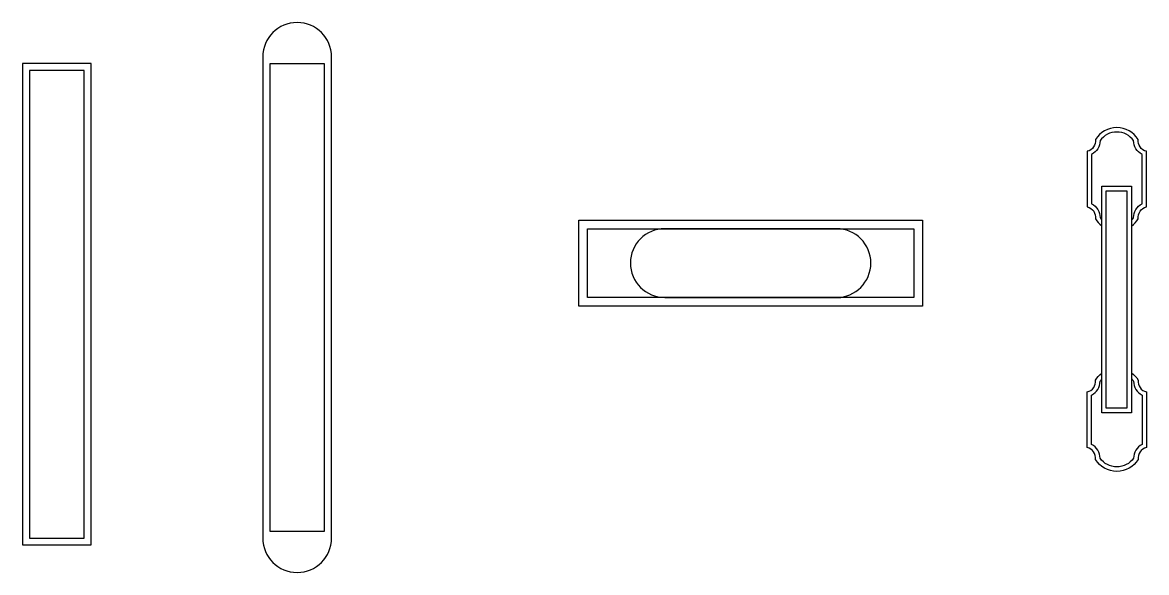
# Model space of a CAD drawing. Header units: inches. Extents: x 144 to 472, y 31 to 191.
import ezdxf

# ---------------------------------------------------------------- set-up
doc = ezdxf.new("R2010")
doc.units = ezdxf.units.IN
doc.header["$MEASUREMENT"] = 0

# ---------------------------------------------------------------- blocks, each defined once
blk = doc.blocks.new('202603062105', base_point=(81.76, 110.72))
at = {"color": 2}
for points in [[(71.76, 180.72), (71.76, 40.72)], [(91.76, 40.72), (91.76, 180.72)]]:
    blk.add_lwpolyline(points, dxfattribs=at)
blk.add_lwpolyline([(73.76, 42.72), (89.76, 42.72), (89.76, 178.72), (73.76, 178.72)], close=True, dxfattribs=at)
for centre, start, end in [((81.76, 180.72), 0, 180), ((81.76, 40.72), 180, 0)]:
    blk.add_arc(centre, 10, start, end, dxfattribs=at)
blk = doc.blocks.new('202603062104', base_point=(81.76, 110.72))
at = {"color": 2}
for points in [[(71.76, 40.72), (91.76, 40.72), (91.76, 180.72), (71.76, 180.72)], [(73.76, 42.72), (89.76, 42.72), (89.76, 178.72), (73.76, 178.72)]]:
    blk.add_lwpolyline(points, close=True, dxfattribs=at)
blk = doc.blocks.new('雷神工具箱暗拉手')
at = {"ltscale": 133.333333}
blk.add_lwpolyline([(50, 12.5), (50, -12.5), (-50, -12.5), (-50, 12.5)], close=True, dxfattribs=at)
at = {"color": 250, "ltscale": 133.333333}
blk.add_lwpolyline([(47.5, 10), (47.5, -10), (-47.5, -10), (-47.5, 10)], close=True, dxfattribs=at)
at = {"color": 8, "ltscale": 133.333333}
blk.add_lwpolyline([(25, -10, 1), (25, 10), (-25, 10, 1), (-25, -10), (26.29, -10)], format="xyb", dxfattribs=at)
blk = doc.blocks.new('雷神插件拉手1')
for points in [[(4.32, 21.34, 0.099604), (6.29, 23.44, -0.389378), (8.71, 26.9), (8.71, 43.1, -0.389378), (6.29, 46.55, 0.555556), (-6.13, 46.55, -0.389378), (-8.55, 43.1), (-8.55, 26.9, -0.389378), (-6.13, 23.44, 0.092757), (-4.32, 21.46, 0.092757)], [(4.32, -21.34, -0.099604), (6.29, -23.44, 0.389378), (8.71, -26.9), (8.71, -43.1, 0.389378), (6.29, -46.55, -0.555556), (-6.13, -46.55, 0.389378), (-8.55, -43.1), (-8.55, -26.9, 0.389378), (-6.13, -23.44, -0.092757), (-4.32, -21.46, -0.092757)]]:
    blk.add_lwpolyline(points, format="xyb")
at = {"color": 250}
for points in [[(4.32, 23.03, 0.04209), (4.97, 23.8, -0.288007), (7.42, 27.8), (7.42, 42.19, -0.288007), (4.97, 46.2, 0.512941), (-4.81, 46.2, -0.288007), (-7.26, 42.19), (-7.26, 27.8, -0.288007), (-4.81, 23.8, 0.032534), (-4.32, 23.19, 0.032534)], [(4.32, -23.03, -0.04209), (4.97, -23.8, 0.288007), (7.42, -27.8), (7.42, -42.19, 0.288007), (4.97, -46.2, -0.512941), (-4.81, -46.2, 0.288007), (-7.26, -42.19), (-7.26, -27.8, 0.288007), (-4.81, -23.8, -0.032534), (-4.32, -23.19, -0.032534)]]:
    blk.add_lwpolyline(points, format="xyb", dxfattribs=at)
blk.add_lwpolyline([(-4.32, -32.94), (-4.32, 32.94), (4.32, 32.94), (4.32, -32.94)], close=True)
blk.add_lwpolyline([(-3.02, -31.64), (-3.02, 31.64), (3.02, 31.64), (3.02, -31.64)], close=True, dxfattribs=at)

msp = doc.modelspace()

# ---------------------------------------------------------------- block references
for name, p in [('202603062105', (224.29, 110.72)), ('202603062104', (154.34, 108.75))]:
    msp.add_blockref(name, p)
at = {"ltscale": 150}
msp.add_blockref('雷神插件拉手1', (462.79, 110.15), dxfattribs=at)
at = {"ltscale": 500}
msp.add_blockref('雷神工具箱暗拉手', (356.27, 120.74), dxfattribs=at)

doc.saveas('drawing.dxf')
